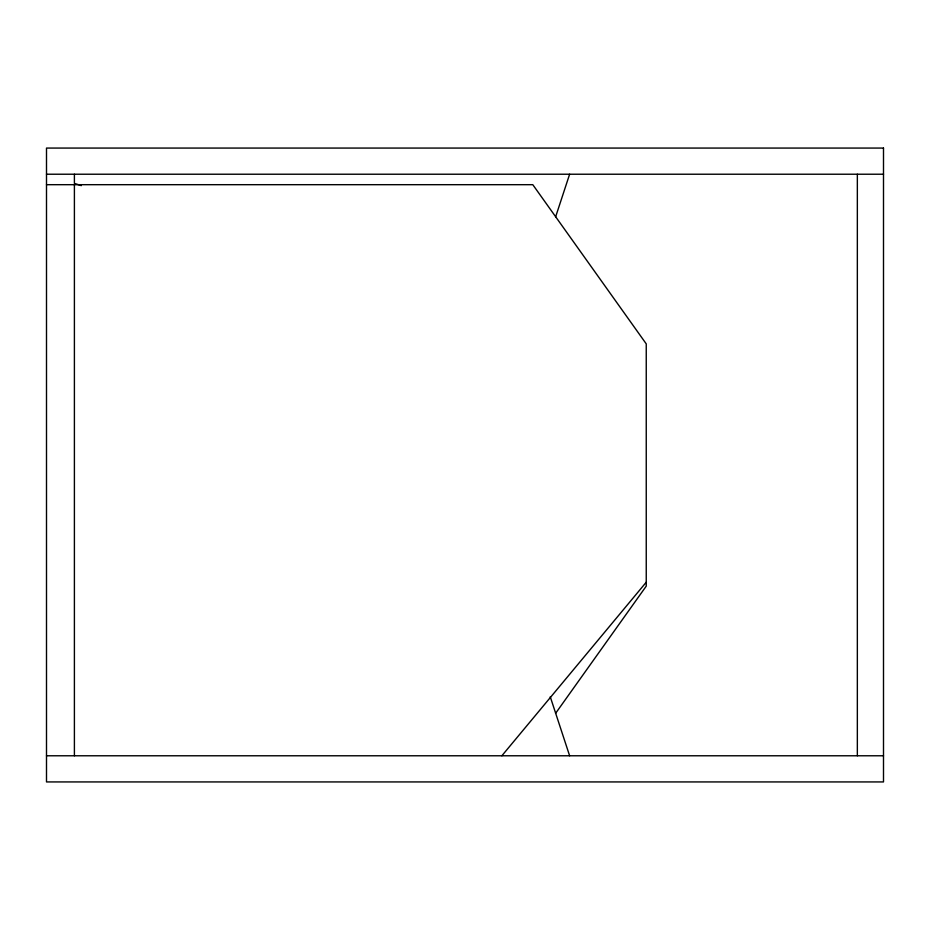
<?xml version="1.0" encoding="UTF-8"?>
<svg xmlns="http://www.w3.org/2000/svg" width="930" height="930" viewBox="0 0 930 930"><rect width="100%" height="100%" fill="white"/><g stroke="black" fill="none" stroke-linecap="round" stroke-linejoin="round"><path stroke-width="1.4" d="M555.663 216.748L569.625 174.224M555.57 713.368L646.245 586.121L646.245 343.879L532.797 184.686L46.5 184.686M501.863 755.776L646.245 582.215M46.5 174.224L883.5 174.224M46.5 755.776L883.5 755.776M81.305 185.64L74.4 183.384L74.4 174.224M550.258 696.779L569.625 755.776M857.344 174.224L857.344 755.776M74.4 184.686L74.4 755.776M883.5 148.068L46.5 148.068L46.5 781.932L883.5 781.932L883.5 148.068"/></g></svg>
